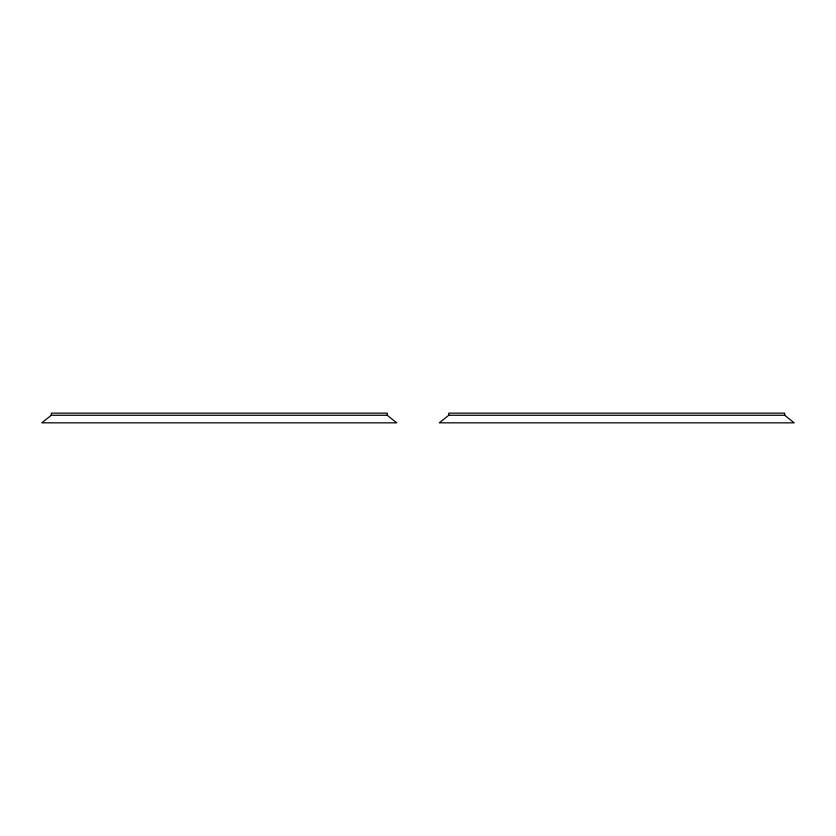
<?xml version="1.0" encoding="UTF-8"?>
<svg xmlns="http://www.w3.org/2000/svg" width="836" height="836" viewBox="0 0 836 836"><rect width="100%" height="100%" fill="white"/><g stroke="black" fill="none" stroke-linecap="round" stroke-linejoin="round"><path stroke-width="1.25" d="M51.309 415.273L41.81 422.828L396.734 422.849L387.235 415.273L51.309 415.273L51.309 413.151L387.235 413.151L387.235 415.273M448.765 415.273L439.266 422.828L794.19 422.849L784.69 415.273L448.765 415.273L448.765 413.151L784.69 413.151L784.69 415.273"/></g></svg>
